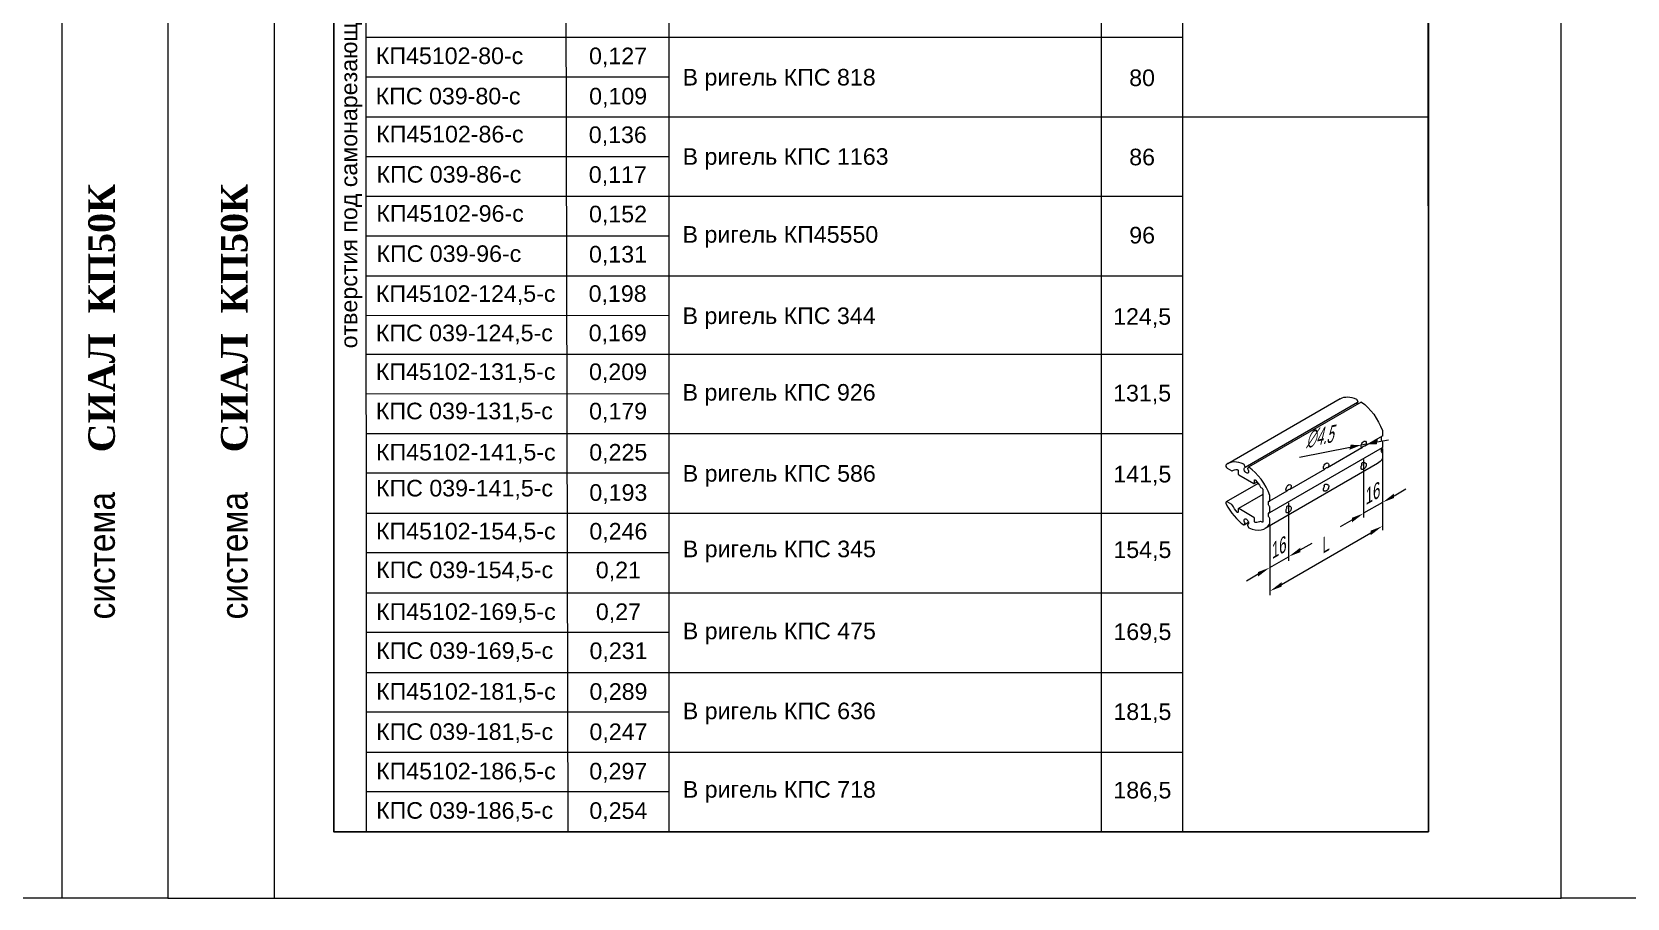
# Model space of a CAD drawing. Extents: x -37 to 4620, y -49 to 348.
# Drawn here: x 1029.5 to 1269.9, y 0 to 130.5 of the extents above; entities that cross this region are included whole.
import ezdxf
from ezdxf.enums import TextEntityAlignment as Align

# ---------------------------------------------------------------- set-up
doc = ezdxf.new("R2010")
doc.units = 0
doc.header["$LTSCALE"] = 5
for name, color, linetype, lineweight in [('4', 160, 'CONTINUOUS', 18), ('PV-8BE8', 7, 'CONTINUOUS', 15), ('Рамки', 1, 'CONTINUOUS', 15), ('Текстовый', 7, 'CONTINUOUS', 9)]:
    doc.layers.add(name, color=color, linetype=linetype, lineweight=lineweight)
doc.layers.add('Скрытые', color=14, linetype='CONTINUOUS', plot=False)
doc.styles.add('24', font='RUSS.SHX', dxfattribs={"width": 0.7, "height": 2.4})
doc.styles.add('3', font='RUSS.SHX', dxfattribs={"width": 0.7, "height": 3})
doc.styles.add('Каталожный', font='arial.ttf', dxfattribs={"height": 2.5})
doc.styles.add('Фирм', font='arial.ttf', dxfattribs={"height": 3.5})
doc.styles.add('Фирм5', font='timesbd.ttf', dxfattribs={"height": 4})

msp = doc.modelspace()

# ---------------------------------------------------------------- linework, layer by layer
at = {"layer": '4', "linetype": 'Continuous'}
for p, q in [((1034, 297), (1034, 0)), ((1066, 297), (1066, 0))]:
    msp.add_line(p, q, dxfattribs=at)
at = {"layer": '4', "extrusion": (0.707107, -0.408248, 0.57735)}
for p, q in [((1220.525, 66.428, 13.117), (1228.162, 67.915, 4.815)), ((1230.595, 68.389, 2.17), (1229.84, 68.242, 2.991)), ((1232.273, 68.716, 0.346), (1233.951, 69.042, -1.478)), ((1233.046, 67.703, -1.316), (1233.046, 58.982, -7.483)), ((1230.218, 66.07, 0.993), (1230.218, 57.349, -5.174)), ((1233.046, 66, -2.521), (1233.046, 55.417, -10.004)), ((1234.814, 60.615, -8.493), (1236.582, 61.636, -9.937)), ((1218.904, 59.538, 10.231), (1218.904, 50.817, 4.064)), ((1233.046, 59.595, -7.05), (1230.218, 57.962, -4.741)), ((1216.076, 56.202, 11.336), (1216.076, 45.619, 3.853)), ((1216.076, 56.202, 11.336), (1216.076, 49.184, 6.373)), ((1228.45, 56.941, -3.297), (1226.682, 55.92, -1.854)), ((1217.843, 47.252, 2.842), (1231.278, 55.009, -8.127)), ((1220.672, 52.45, 3.054), (1222.44, 53.471, 1.61)), ((1216.076, 49.797, 6.806), (1218.904, 51.43, 4.497)), ((1214.308, 48.776, 8.25), (1212.54, 47.755, 9.693))]:
    msp.add_line(p, q, dxfattribs=at)
for points in [[(673.27, -590.357, 843.496), (672.525, -590.731, 843.496), (674.019, -592.778, 843.496)], [(676.019, -595.831, 843.496), (675.274, -596.205, 843.496), (674.524, -593.783, 843.496)], [(670.196, -606.549, 843.496), (669.607, -607.138, 843.496), (668.134, -605.076, 843.496)], [(663.832, -600.185, 843.496), (663.243, -600.774, 843.496), (665.305, -602.247, 843.496)], [(663.573, -606.101, 843.496), (662.984, -606.69, 843.496), (665.046, -608.163, 843.496)], [(656.054, -592.407, 843.496), (655.465, -592.996, 843.496), (653.991, -590.934, 843.496)], [(649.69, -586.043, 843.496), (649.101, -586.632, 843.496), (651.163, -588.105, 843.496)], [(650.138, -592.666, 843.496), (649.549, -593.255, 843.496), (648.076, -591.193, 843.496)]]:
    msp.add_solid(points, dxfattribs=at)
at = {"layer": 'PV-8BE8', "extrusion": (-1.1e-15, 0.816497, 0.57735)}
for p, q in [((1226.698, 75.228, 0.001), (1209.728, 65.43, 0.001)), ((1229.31, 74.662, 0.001), (1212.339, 64.865, 0.001)), ((1229.85, 74.714, 0.001), (1212.88, 64.916, 0.001)), ((1229.179, 75.089, 0.001), (1229.318, 74.732, 0.001)), ((1233.046, 70.395, 0.001), (1233.046, 69.642, 0.001)), ((1233.02, 67.85, 0.001), (1216.05, 58.052, 0.001)), ((1229.966, 67.822, 0.001), (1224.76, 64.816, 0.001)), ((1233.02, 69.585, 0.001), (1230.417, 68.082, 0.001)), ((1232.869, 69.498, 0.001), (1232.869, 69.03, 0.001)), ((1232.869, 67.763, 0.001), (1232.869, 67.295, 0.001)), ((1233.046, 68.724, 0.001), (1233.046, 67.907, 0.001)), ((1212.347, 64.934, 0.001), (1212.209, 65.291, 0.001)), ((1232.323, 65.485, 0.001), (1215.353, 55.687, 0.001)), ((1233.046, 66.989, 0.001), (1233.046, 66.236, 0.001)), ((1209.66, 64.773, 0.001), (1210.339, 64.381, 0.001)), ((1211.303, 64.387, 0.001), (1211.303, 63.927, 0.001)), ((1211.391, 63.774, 0.001), (1213.689, 62.447, 0.001)), ((1212.871, 64.909, 0.001), (1212.733, 64.711, 0.001)), ((1214.155, 62.673, 0.001), (1213.752, 62.441, 0.001)), ((1213.777, 62.498, 0.001), (1213.777, 62.958, 0.001)), ((1224.31, 64.556, 0.001), (1219.104, 61.55, 0.001)), ((1214.315, 62.46, 0.001), (1209.509, 59.685, 0.001)), ((1215.015, 60.805, 0.001), (1211.329, 58.677, 0.001)), ((1214.741, 61.84, 0.001), (1214.927, 61.732, 0.001)), ((1215.015, 61.579, 0.001), (1215.015, 56.68, 0.001)), ((1218.653, 61.29, 0.001), (1216.05, 59.787, 0.001)), ((1216.076, 59.844, 0.001), (1216.076, 60.597, 0.001)), ((1210.339, 59.278, 0.001), (1209.66, 59.67, 0.001)), ((1211.303, 58.62, 0.001), (1211.303, 58.159, 0.001)), ((1213.689, 57.344, 0.001), (1211.391, 58.671, 0.001)), ((1215.899, 59.232, 0.001), (1215.899, 59.742, 0.001)), ((1215.899, 57.497, 0.001), (1215.899, 58.007, 0.001)), ((1216.076, 58.109, 0.001), (1216.076, 58.926, 0.001)), ((1212.866, 56.586, 0.001), (1212.2, 56.201, 0.001)), ((1212.209, 56.209, 0.001), (1212.347, 56.406, 0.001)), ((1212.733, 56.184, 0.001), (1212.871, 55.826, 0.001)), ((1212.807, 56.291, 0.001), (1212.741, 56.253, 0.001)), ((1213.777, 56.73, 0.001), (1213.777, 57.191, 0.001)), ((1214.927, 56.629, 0.001), (1214.741, 56.737, 0.001)), ((1216.076, 56.438, 0.001), (1216.076, 57.191, 0.001))]:
    msp.add_line(p, q, dxfattribs=at)
at = {"layer": 'PV-8BE8', "extrusion": (1.5e-15, 4e-16, -1)}
msp.add_ellipse((1229.511, 70.357, 0.001), major_axis=(-2.812, 4.871), ratio=0.5773503, start_param=0, end_param=0.6890987, dxfattribs=at)
at = {"layer": 'PV-8BE8', "extrusion": (1.3e-15, 5e-16, -1)}
msp.add_ellipse((1229.133, 75.085, 0.001), major_axis=(0.0375, -0.065), ratio=0.5773503, start_param=-2.452494, end_param=-1.3089969, dxfattribs=at)
at = {"layer": 'PV-8BE8'}
for centre, major_axis, start_param, end_param in [((1229.511, 74.235, 0.001), (-0.238, 0.411), 0.134531, 1.0284629), ((1232.958, 68.979, 0.001), (0.063, -0.108), -2.3561945, -0.7853982), ((1209.66, 65.02, 0.001), (-0.151, 0.262), 0.0859023, 2.3561945), ((1212.54, 60.559, 0.001), (-2.812, 4.871), -0.6890987, 0.0859023), ((1212.163, 65.287, 0.001), (-0.0375, 0.065), -1.8325957, -0.6890987), ((1212.301, 64.929, 0.001), (0.0375, -0.065), -0.1250096, 1.3089969), ((1212.917, 64.851, 0.001), (-0.0375, 0.065), -0.8816977, 0.2617994), ((1232.958, 67.244, 0.001), (0.063, -0.108), -2.3561945, -0.7853982), ((1210.339, 64.483, 0.001), (0.062, -0.108), -0.7853982, -0.0216117), ((1211.391, 63.876, 0.001), (0.063, -0.108), -2.3561945, -0.7853982), ((1212.779, 64.654, 0.001), (-0.0375, 0.065), 0.2617994, 1.6958059), ((1212.54, 60.559, 0.001), (-2.812, 4.871), -1.8748292, -0.8816977), ((1213.689, 62.549, 0.001), (0.062, -0.108), -0.7853982, 0.7853982), ((1214.741, 61.942, 0.001), (0.062, -0.108), -1.5491847, -0.7853982), ((1215.987, 60.648, 0.001), (-0.062, 0.108), -2.3561945, -1.8748292), ((1209.66, 59.423, 0.001), (-0.151, 0.262), -0.7853982, 1.484894), ((1212.54, 60.559, 0.001), (2.812, -4.871), -1.6566986, -0.8816977), ((1210.339, 59.176, 0.001), (-0.062, 0.108), -1.5491847, -0.7853982), ((1211.391, 58.569, 0.001), (-0.062, 0.108), -0.7853982, 0.7853982), ((1215.987, 59.895, 0.001), (0.062, -0.108), -0.7853982, 0.7853982), ((1215.987, 58.977, 0.001), (-0.063, 0.108), -2.3561945, -0.7853982), ((1215.987, 58.16, 0.001), (0.062, -0.108), -0.7853982, 0.7853982), ((1212.163, 56.266, 0.001), (0.0375, -0.065), -0.8816977, 0.2617994), ((1212.301, 56.463, 0.001), (0.0375, -0.065), 0.2617994, 1.6958059), ((1212.779, 56.188, 0.001), (-0.0375, 0.065), -0.1250096, 1.3089969), ((1212.917, 55.83, 0.001), (0.0375, -0.065), -1.8325957, -0.6890987), ((1212.54, 60.559, 0.001), (2.812, -4.871), -0.6890987, 0.3040329), ((1213.689, 57.242, 0.001), (-0.063, 0.108), -2.3561945, -0.7853982), ((1214.741, 56.634, 0.001), (-0.062, 0.108), -0.7853982, -0.0216117), ((1215.987, 57.242, 0.001), (-0.063, 0.108), -2.3561945, -0.7853982), ((1215.987, 56.489, 0.001), (0.062, -0.108), 0.3040329, 0.7853982)]:
    msp.add_ellipse(centre, major_axis=major_axis, ratio=0.5773503, start_param=start_param, end_param=end_param, dxfattribs=at)
at = {"layer": 'PV-8BE8', "extrusion": (1.5e-15, 3e-16, -1)}
msp.add_ellipse((1229.272, 74.727, 0.001), major_axis=(0.0375, -0.065), ratio=0.5773503, start_param=-1.3089969, end_param=0, dxfattribs=at)
at = {"layer": 'PV-8BE8', "extrusion": (1.4e-15, 4e-16, -1)}
msp.add_ellipse((1229.888, 74.649, 0.001), major_axis=(-0.0375, 0.065), ratio=0.5773503, start_param=0, end_param=0.8816977, dxfattribs=at)
at = {"layer": 'PV-8BE8', "extrusion": (1.3e-15, 3e-16, -1)}
for centre, major_axis, start_param, end_param in [((1229.511, 70.357, 0.001), (2.812, -4.871), -2.259895, -1.2667634), ((1230.218, 68.315, 0.001), (-0.281, -0.487), 0.0556705, 2.1166885), ((1224.561, 65.049, 0.001), (0.281, 0.487), -0.5458922, 1.5151258), ((1229.511, 70.357, 0.001), (2.812, -4.871), -0.3040329, 0), ((1214.927, 61.63, 0.001), (0.062, -0.108), -2.3561945, -0.7853982), ((1218.904, 61.783, 0.001), (-0.281, -0.487), 0.0556705, 2.1166885), ((1218.904, 61.783, 0.001), (0.281, 0.487), -0.5458922, 1.5151258), ((1215.987, 59.181, 0.001), (-0.062, 0.108), -2.3561945, -0.7853982), ((1213.866, 56.679, 0.001), (0.063, -0.108), 0.328489, 2.3561945), ((1215.987, 57.446, 0.001), (-0.062, 0.108), -2.3561945, -0.7853982)]:
    msp.add_ellipse(centre, major_axis=major_axis, ratio=0.5773503, start_param=start_param, end_param=end_param, dxfattribs=at)
at = {"layer": 'PV-8BE8', "extrusion": (1.3e-15, 4e-16, -1)}
msp.add_ellipse((1232.958, 70.446, 0.001), major_axis=(0.062, -0.108), ratio=0.5773503, start_param=-1.2667634, end_param=-0.7853982, dxfattribs=at)
at = {"layer": 'PV-8BE8', "extrusion": (1.1e-15, 4e-16, -1)}
msp.add_ellipse((1230.218, 68.315, 0.001), major_axis=(0.281, 0.487), ratio=0.5773503, start_param=-0.5458922, end_param=1.5151258, dxfattribs=at)
at = {"layer": 'PV-8BE8', "extrusion": (1.4e-15, 3e-16, -1)}
for centre, major_axis, start_param, end_param in [((1232.958, 68.775, 0.001), (0.062, -0.108), -2.3561945, -0.7853982), ((1232.958, 67.04, 0.001), (0.062, -0.108), -2.3561945, -0.7853982), ((1224.561, 61.783, 0.001), (-0.281, -0.487), -0.5458922, 1.5151258)]:
    msp.add_ellipse(centre, major_axis=major_axis, ratio=0.5773503, start_param=start_param, end_param=end_param, dxfattribs=at)
at = {"layer": 'PV-8BE8', "extrusion": (1.3e-15, 2e-16, -1)}
for centre, major_axis, start_param, end_param in [((1232.958, 69.693, 0.001), (0.062, -0.108), -0.7853982, 0), ((1212.54, 64.437, 0.001), (0.238, -0.411), -1.6958059, 3.2666022), ((1213.866, 62.907, 0.001), (-0.063, 0.108), -0.7853982, 1.2423074), ((1212.54, 60.559, 0.001), (2.188, -3.789), -1.8992853, -1.592408), ((1215.987, 57.956, 0.001), (-0.062, 0.108), -0.7853982, 0.7853982), ((1214.927, 56.731, 0.001), (0.062, -0.108), -0.7853982, 0.7853982)]:
    msp.add_ellipse(centre, major_axis=major_axis, ratio=0.5773503, start_param=start_param, end_param=end_param, dxfattribs=at)
at = {"layer": 'PV-8BE8', "extrusion": (1.2e-15, 3e-16, -1)}
for centre, major_axis, start_param, end_param in [((1232.958, 67.958, 0.001), (0.062, -0.108), -0.7853982, 0), ((1211.214, 64.438, 0.001), (-0.062, 0.108), 0.328489, 2.3561945), ((1218.904, 58.517, 0.001), (-0.281, -0.487), -0.5458922, 1.5151258)]:
    msp.add_ellipse(centre, major_axis=major_axis, ratio=0.5773503, start_param=start_param, end_param=end_param, dxfattribs=at)
at = {"layer": 'PV-8BE8', "extrusion": (1.1e-15, 5e-16, -1)}
msp.add_ellipse((1224.561, 65.049, 0.001), major_axis=(-0.281, -0.487), ratio=0.5773503, start_param=0.0556705, end_param=2.1166885, dxfattribs=at)
at = {"layer": 'PV-8BE8', "extrusion": (1.1e-15, 3e-16, -1)}
msp.add_ellipse((1230.218, 65.049, 0.001), major_axis=(-0.281, -0.487), ratio=0.5773503, start_param=-0.5458922, end_param=1.5151258, dxfattribs=at)
at = {"layer": 'PV-8BE8', "extrusion": (1.1e-15, 2e-16, -1)}
for centre, major_axis, start_param, end_param in [((1230.218, 65.049, 0.001), (0.281, 0.487), 0.0556705, 2.1166885), ((1232.958, 66.287, 0.001), (0.062, -0.108), -0.7853982, -0.3040329)]:
    msp.add_ellipse(centre, major_axis=major_axis, ratio=0.5773503, start_param=start_param, end_param=end_param, dxfattribs=at)
at = {"layer": 'PV-8BE8', "extrusion": (1.1e-15, 1e-16, -1)}
msp.add_ellipse((1212.54, 60.559, 0.001), major_axis=(-2.187, 3.789), ratio=0.5773503, start_param=0.0216117, end_param=0.328489, dxfattribs=at)
at = {"layer": 'PV-8BE8', "extrusion": (1e-15, 2e-16, -1)}
for centre in [(1224.561, 61.783, 0.001), (1218.904, 58.517, 0.001)]:
    msp.add_ellipse(centre, major_axis=(0.281, 0.487), ratio=0.5773503, start_param=0.0556705, end_param=2.1166885, dxfattribs=at)
at = {"layer": 'PV-8BE8', "extrusion": (1.1e-15, 0, -1)}
msp.add_ellipse((1212.54, 60.559, 0.001), major_axis=(-2.187, 3.789), ratio=0.5773503, start_param=-1.8992853, end_param=-1.592408, dxfattribs=at)
at = {"layer": 'PV-8BE8', "extrusion": (1.2e-15, 2e-16, -1)}
for centre, major_axis, start_param, end_param in [((1211.214, 58.21, 0.001), (0.063, -0.108), -0.7853982, 1.2423074), ((1212.54, 56.68, 0.001), (-0.238, 0.411), -1.6958059, 3.2666022)]:
    msp.add_ellipse(centre, major_axis=major_axis, ratio=0.5773503, start_param=start_param, end_param=end_param, dxfattribs=at)
at = {"layer": 'PV-8BE8', "extrusion": (1.4e-15, 2e-16, -1)}
msp.add_ellipse((1215.987, 59.691, 0.001), major_axis=(-0.062, 0.108), ratio=0.5773503, start_param=-0.7853982, end_param=0.7853982, dxfattribs=at)
at = {"layer": 'PV-8BE8', "extrusion": (1.2e-15, 5e-16, -1)}
msp.add_ellipse((1212.54, 60.559, 0.001), major_axis=(2.188, -3.789), ratio=0.5773503, start_param=0.0216117, end_param=0.328489, dxfattribs=at)
at = {"layer": 'PV-8BE8'}
for points, knots in [([(1229.947, 67.853, 0.001), (1229.953, 67.85, 0.001), (1229.958, 67.846, 0.001), (1229.964, 67.84, 0.001), (1229.967, 67.837, 0.001), (1229.971, 67.83, 0.001), (1229.97, 67.826, 0.001), (1229.966, 67.82, 0.001), (1229.96, 67.819, 0.001), (1229.943, 67.824, 0.001), (1229.933, 67.83, 0.001), (1229.921, 67.838, 0.001)], [0, 0, 0, 0, 0.0202607, 0.0202607, 0.0405214, 0.0405214, 0.0810428, 0.0810428, 0.14063777, 0.14063777, 0.20023274, 0.20023274, 0.20023274, 0.20023274]), ([(1230.312, 68.063, 0.001), (1230.307, 68.066, 0.001), (1230.301, 68.068, 0.001), (1230.289, 68.07, 0.001), (1230.282, 68.07, 0.001), (1230.262, 68.068, 0.001), (1230.247, 68.063, 0.001), (1230.215, 68.05, 0.001), (1230.194, 68.038, 0.001), (1230.134, 68.002, 0.001), (1230.089, 67.972, 0.001), (1230.017, 67.931, 0.001), (1229.977, 67.912, 0.001), (1229.943, 67.893, 0.001), (1229.933, 67.887, 0.001), (1229.927, 67.878, 0.001), (1229.926, 67.874, 0.001), (1229.93, 67.867, 0.001), (1229.932, 67.864, 0.001), (1229.938, 67.859, 0.001), (1229.942, 67.856, 0.001), (1229.947, 67.853, 0.001)], [0, 0, 0, 0, 0.01677224, 0.01677224, 0.03354448, 0.03354448, 0.06708895, 0.06708895, 0.11663481, 0.11663481, 0.23851139, 0.23851139, 0.36038797, 0.36038797, 0.40993383, 0.40993383, 0.44347831, 0.44347831, 0.46025054, 0.46025054, 0.47702278, 0.47702278, 0.47702278, 0.47702278]), ([(1230.123, 68.707, 0.001), (1230.126, 68.709, 0.001), (1230.128, 68.711, 0.001), (1230.159, 68.738, 0.001), (1230.189, 68.759, 0.001), (1230.245, 68.791, 0.001), (1230.276, 68.805, 0.001), (1230.308, 68.815, 0.001), (1230.31, 68.815, 0.001), (1230.312, 68.816, 0.001)], [0.95634986, 0.95634986, 0.95634986, 0.95634986, 0.96341616, 0.96341616, 1.05809653, 1.05809653, 1.1527769, 1.1527769, 1.15984321, 1.15984321, 1.15984321, 1.15984321]), ([(1230.514, 68.18, 0.001), (1230.502, 68.159, 0.001), (1230.486, 68.137, 0.001), (1230.447, 68.101, 0.001), (1230.425, 68.086, 0.001), (1230.388, 68.067, 0.001), (1230.372, 68.061, 0.001), (1230.347, 68.057, 0.001), (1230.339, 68.057, 0.001), (1230.324, 68.058, 0.001), (1230.318, 68.06, 0.001), (1230.312, 68.063, 0.001)], [-0.20023274, -0.20023274, -0.20023274, -0.20023274, -0.14063777, -0.14063777, -0.0810428, -0.0810428, -0.0405214, -0.0405214, -0.0202607, -0.0202607, 0, 0, 0, 0]), ([(1224.467, 65.441, 0.001), (1224.469, 65.443, 0.001), (1224.471, 65.445, 0.001), (1224.502, 65.472, 0.001), (1224.532, 65.493, 0.001), (1224.588, 65.525, 0.001), (1224.619, 65.539, 0.001), (1224.651, 65.549, 0.001), (1224.653, 65.549, 0.001), (1224.655, 65.55, 0.001)], [0.95634986, 0.95634986, 0.95634986, 0.95634986, 0.96341616, 0.96341616, 1.05809653, 1.05809653, 1.1527769, 1.1527769, 1.15984321, 1.15984321, 1.15984321, 1.15984321]), ([(1224.857, 64.914, 0.001), (1224.846, 64.893, 0.001), (1224.829, 64.871, 0.001), (1224.791, 64.835, 0.001), (1224.768, 64.82, 0.001), (1224.732, 64.801, 0.001), (1224.715, 64.795, 0.001), (1224.69, 64.791, 0.001), (1224.682, 64.791, 0.001), (1224.668, 64.792, 0.001), (1224.661, 64.794, 0.001), (1224.655, 64.797, 0.001)], [-0.20023274, -0.20023274, -0.20023274, -0.20023274, -0.14063777, -0.14063777, -0.0810428, -0.0810428, -0.0405214, -0.0405214, -0.0202607, -0.0202607, 0, 0, 0, 0]), ([(1229.921, 65.184, 0.001), (1229.933, 65.206, 0.001), (1229.943, 65.231, 0.001), (1229.96, 65.28, 0.001), (1229.966, 65.305, 0.001), (1229.97, 65.342, 0.001), (1229.971, 65.358, 0.001), (1229.967, 65.378, 0.001), (1229.964, 65.384, 0.001), (1229.958, 65.395, 0.001), (1229.953, 65.4, 0.001), (1229.947, 65.404, 0.001)], [0.16821928, 0.16821928, 0.16821928, 0.16821928, 0.22781425, 0.22781425, 0.28740922, 0.28740922, 0.32793062, 0.32793062, 0.34819132, 0.34819132, 0.36845202, 0.36845202, 0.36845202, 0.36845202]), ([(1229.947, 65.404, 0.001), (1229.942, 65.406, 0.001), (1229.938, 65.41, 0.001), (1229.932, 65.419, 0.001), (1229.93, 65.424, 0.001), (1229.926, 65.441, 0.001), (1229.927, 65.453, 0.001), (1229.933, 65.481, 0.001), (1229.943, 65.5, 0.001), (1229.977, 65.55, 0.001), (1230.017, 65.583, 0.001), (1230.089, 65.625, 0.001), (1230.134, 65.64, 0.001), (1230.194, 65.644, 0.001), (1230.215, 65.643, 0.001), (1230.247, 65.638, 0.001), (1230.262, 65.634, 0.001), (1230.282, 65.628, 0.001), (1230.289, 65.625, 0.001), (1230.301, 65.62, 0.001), (1230.307, 65.617, 0.001), (1230.312, 65.614, 0.001)], [0, 0, 0, 0, 0.01677224, 0.01677224, 0.03354448, 0.03354448, 0.06708895, 0.06708895, 0.11663481, 0.11663481, 0.23851139, 0.23851139, 0.36038797, 0.36038797, 0.40993383, 0.40993383, 0.44347831, 0.44347831, 0.46025054, 0.46025054, 0.47702278, 0.47702278, 0.47702278, 0.47702278]), ([(1230.312, 65.614, 0.001), (1230.318, 65.611, 0.001), (1230.324, 65.607, 0.001), (1230.339, 65.601, 0.001), (1230.347, 65.598, 0.001), (1230.372, 65.589, 0.001), (1230.388, 65.583, 0.001), (1230.425, 65.57, 0.001), (1230.447, 65.562, 0.001), (1230.486, 65.544, 0.001), (1230.502, 65.535, 0.001), (1230.514, 65.527, 0.001)], [0.36845202, 0.36845202, 0.36845202, 0.36845202, 0.38871272, 0.38871272, 0.40897342, 0.40897342, 0.44949482, 0.44949482, 0.50908979, 0.50908979, 0.56868476, 0.56868476, 0.56868476, 0.56868476]), ([(1224.29, 64.587, 0.001), (1224.296, 64.584, 0.001), (1224.301, 64.58, 0.001), (1224.308, 64.574, 0.001), (1224.31, 64.571, 0.001), (1224.314, 64.564, 0.001), (1224.313, 64.56, 0.001), (1224.309, 64.554, 0.001), (1224.303, 64.553, 0.001), (1224.287, 64.558, 0.001), (1224.276, 64.564, 0.001), (1224.264, 64.572, 0.001)], [0, 0, 0, 0, 0.0202607, 0.0202607, 0.0405214, 0.0405214, 0.0810428, 0.0810428, 0.14063777, 0.14063777, 0.20023274, 0.20023274, 0.20023274, 0.20023274]), ([(1224.655, 64.797, 0.001), (1224.65, 64.8, 0.001), (1224.644, 64.802, 0.001), (1224.632, 64.804, 0.001), (1224.625, 64.804, 0.001), (1224.605, 64.802, 0.001), (1224.59, 64.797, 0.001), (1224.558, 64.784, 0.001), (1224.537, 64.772, 0.001), (1224.477, 64.736, 0.001), (1224.432, 64.706, 0.001), (1224.36, 64.665, 0.001), (1224.32, 64.646, 0.001), (1224.286, 64.627, 0.001), (1224.277, 64.621, 0.001), (1224.27, 64.612, 0.001), (1224.269, 64.608, 0.001), (1224.273, 64.601, 0.001), (1224.275, 64.598, 0.001), (1224.281, 64.593, 0.001), (1224.285, 64.59, 0.001), (1224.29, 64.587, 0.001)], [0, 0, 0, 0, 0.01677224, 0.01677224, 0.03354448, 0.03354448, 0.06708895, 0.06708895, 0.11663481, 0.11663481, 0.23851139, 0.23851139, 0.36038797, 0.36038797, 0.40993383, 0.40993383, 0.44347831, 0.44347831, 0.46025054, 0.46025054, 0.47702278, 0.47702278, 0.47702278, 0.47702278]), ([(1230.312, 64.658, 0.001), (1230.31, 64.656, 0.001), (1230.308, 64.654, 0.001), (1230.276, 64.628, 0.001), (1230.245, 64.607, 0.001), (1230.189, 64.575, 0.001), (1230.159, 64.56, 0.001), (1230.128, 64.55, 0.001), (1230.126, 64.549, 0.001), (1230.123, 64.549, 0.001)], [0.95634986, 0.95634986, 0.95634986, 0.95634986, 0.96341616, 0.96341616, 1.05809653, 1.05809653, 1.1527769, 1.1527769, 1.15984321, 1.15984321, 1.15984321, 1.15984321]), ([(1218.633, 61.321, 0.001), (1218.639, 61.318, 0.001), (1218.644, 61.314, 0.001), (1218.651, 61.308, 0.001), (1218.653, 61.305, 0.001), (1218.657, 61.298, 0.001), (1218.657, 61.294, 0.001), (1218.652, 61.288, 0.001), (1218.646, 61.287, 0.001), (1218.63, 61.292, 0.001), (1218.619, 61.298, 0.001), (1218.608, 61.306, 0.001)], [0, 0, 0, 0, 0.0202607, 0.0202607, 0.0405214, 0.0405214, 0.0810428, 0.0810428, 0.14063777, 0.14063777, 0.20023274, 0.20023274, 0.20023274, 0.20023274]), ([(1218.998, 61.531, 0.001), (1218.993, 61.534, 0.001), (1218.987, 61.536, 0.001), (1218.975, 61.538, 0.001), (1218.968, 61.538, 0.001), (1218.948, 61.536, 0.001), (1218.933, 61.531, 0.001), (1218.901, 61.518, 0.001), (1218.88, 61.506, 0.001), (1218.82, 61.47, 0.001), (1218.775, 61.44, 0.001), (1218.703, 61.399, 0.001), (1218.663, 61.38, 0.001), (1218.629, 61.361, 0.001), (1218.62, 61.355, 0.001), (1218.613, 61.346, 0.001), (1218.612, 61.342, 0.001), (1218.616, 61.335, 0.001), (1218.618, 61.332, 0.001), (1218.624, 61.327, 0.001), (1218.628, 61.324, 0.001), (1218.633, 61.321, 0.001)], [0, 0, 0, 0, 0.01677224, 0.01677224, 0.03354448, 0.03354448, 0.06708895, 0.06708895, 0.11663481, 0.11663481, 0.23851139, 0.23851139, 0.36038797, 0.36038797, 0.40993383, 0.40993383, 0.44347831, 0.44347831, 0.46025054, 0.46025054, 0.47702278, 0.47702278, 0.47702278, 0.47702278]), ([(1218.81, 62.175, 0.001), (1218.812, 62.177, 0.001), (1218.814, 62.179, 0.001), (1218.846, 62.206, 0.001), (1218.875, 62.227, 0.001), (1218.931, 62.259, 0.001), (1218.962, 62.273, 0.001), (1218.994, 62.283, 0.001), (1218.996, 62.283, 0.001), (1218.998, 62.284, 0.001)], [0.95634986, 0.95634986, 0.95634986, 0.95634986, 0.96341616, 0.96341616, 1.05809653, 1.05809653, 1.1527769, 1.1527769, 1.15984321, 1.15984321, 1.15984321, 1.15984321]), ([(1219.2, 61.648, 0.001), (1219.189, 61.627, 0.001), (1219.172, 61.605, 0.001), (1219.134, 61.569, 0.001), (1219.112, 61.554, 0.001), (1219.075, 61.535, 0.001), (1219.058, 61.529, 0.001), (1219.033, 61.525, 0.001), (1219.026, 61.525, 0.001), (1219.011, 61.526, 0.001), (1219.004, 61.528, 0.001), (1218.998, 61.531, 0.001)], [-0.20023274, -0.20023274, -0.20023274, -0.20023274, -0.14063777, -0.14063777, -0.0810428, -0.0810428, -0.0405214, -0.0405214, -0.0202607, -0.0202607, 0, 0, 0, 0]), ([(1224.264, 61.919, 0.001), (1224.276, 61.94, 0.001), (1224.287, 61.965, 0.001), (1224.303, 62.014, 0.001), (1224.309, 62.039, 0.001), (1224.313, 62.076, 0.001), (1224.314, 62.092, 0.001), (1224.31, 62.112, 0.001), (1224.308, 62.118, 0.001), (1224.301, 62.129, 0.001), (1224.296, 62.134, 0.001), (1224.29, 62.138, 0.001)], [0.16821928, 0.16821928, 0.16821928, 0.16821928, 0.22781425, 0.22781425, 0.28740922, 0.28740922, 0.32793062, 0.32793062, 0.34819132, 0.34819132, 0.36845202, 0.36845202, 0.36845202, 0.36845202]), ([(1224.29, 62.138, 0.001), (1224.285, 62.14, 0.001), (1224.281, 62.144, 0.001), (1224.275, 62.153, 0.001), (1224.273, 62.158, 0.001), (1224.269, 62.175, 0.001), (1224.27, 62.187, 0.001), (1224.277, 62.215, 0.001), (1224.286, 62.234, 0.001), (1224.32, 62.284, 0.001), (1224.36, 62.317, 0.001), (1224.432, 62.359, 0.001), (1224.477, 62.374, 0.001), (1224.537, 62.378, 0.001), (1224.558, 62.377, 0.001), (1224.59, 62.372, 0.001), (1224.605, 62.368, 0.001), (1224.625, 62.362, 0.001), (1224.632, 62.359, 0.001), (1224.644, 62.354, 0.001), (1224.65, 62.351, 0.001), (1224.655, 62.348, 0.001)], [0, 0, 0, 0, 0.01677224, 0.01677224, 0.03354448, 0.03354448, 0.06708895, 0.06708895, 0.11663481, 0.11663481, 0.23851139, 0.23851139, 0.36038797, 0.36038797, 0.40993383, 0.40993383, 0.44347831, 0.44347831, 0.46025054, 0.46025054, 0.47702278, 0.47702278, 0.47702278, 0.47702278]), ([(1224.655, 61.392, 0.001), (1224.653, 61.39, 0.001), (1224.651, 61.388, 0.001), (1224.619, 61.362, 0.001), (1224.588, 61.341, 0.001), (1224.532, 61.309, 0.001), (1224.502, 61.294, 0.001), (1224.471, 61.284, 0.001), (1224.469, 61.283, 0.001), (1224.467, 61.283, 0.001)], [0.95634986, 0.95634986, 0.95634986, 0.95634986, 0.96341616, 0.96341616, 1.05809653, 1.05809653, 1.1527769, 1.1527769, 1.15984321, 1.15984321, 1.15984321, 1.15984321]), ([(1224.655, 62.348, 0.001), (1224.661, 62.345, 0.001), (1224.668, 62.341, 0.001), (1224.682, 62.335, 0.001), (1224.69, 62.332, 0.001), (1224.715, 62.323, 0.001), (1224.732, 62.317, 0.001), (1224.768, 62.304, 0.001), (1224.791, 62.296, 0.001), (1224.829, 62.278, 0.001), (1224.846, 62.269, 0.001), (1224.857, 62.261, 0.001)], [0.36845202, 0.36845202, 0.36845202, 0.36845202, 0.38871272, 0.38871272, 0.40897342, 0.40897342, 0.44949482, 0.44949482, 0.50908979, 0.50908979, 0.56868476, 0.56868476, 0.56868476, 0.56868476]), ([(1218.608, 58.653, 0.001), (1218.619, 58.674, 0.001), (1218.63, 58.699, 0.001), (1218.646, 58.748, 0.001), (1218.652, 58.773, 0.001), (1218.657, 58.81, 0.001), (1218.657, 58.826, 0.001), (1218.653, 58.846, 0.001), (1218.651, 58.852, 0.001), (1218.644, 58.863, 0.001), (1218.639, 58.868, 0.001), (1218.633, 58.872, 0.001)], [0.16821928, 0.16821928, 0.16821928, 0.16821928, 0.22781425, 0.22781425, 0.28740922, 0.28740922, 0.32793062, 0.32793062, 0.34819132, 0.34819132, 0.36845202, 0.36845202, 0.36845202, 0.36845202]), ([(1218.633, 58.872, 0.001), (1218.628, 58.874, 0.001), (1218.624, 58.878, 0.001), (1218.618, 58.887, 0.001), (1218.616, 58.892, 0.001), (1218.612, 58.909, 0.001), (1218.613, 58.921, 0.001), (1218.62, 58.949, 0.001), (1218.629, 58.968, 0.001), (1218.663, 59.018, 0.001), (1218.703, 59.051, 0.001), (1218.775, 59.093, 0.001), (1218.82, 59.108, 0.001), (1218.88, 59.112, 0.001), (1218.901, 59.111, 0.001), (1218.933, 59.106, 0.001), (1218.948, 59.102, 0.001), (1218.968, 59.096, 0.001), (1218.975, 59.093, 0.001), (1218.987, 59.088, 0.001), (1218.993, 59.085, 0.001), (1218.998, 59.082, 0.001)], [0, 0, 0, 0, 0.01677224, 0.01677224, 0.03354448, 0.03354448, 0.06708895, 0.06708895, 0.11663481, 0.11663481, 0.23851139, 0.23851139, 0.36038797, 0.36038797, 0.40993383, 0.40993383, 0.44347831, 0.44347831, 0.46025054, 0.46025054, 0.47702278, 0.47702278, 0.47702278, 0.47702278]), ([(1218.998, 58.126, 0.001), (1218.996, 58.124, 0.001), (1218.994, 58.122, 0.001), (1218.962, 58.096, 0.001), (1218.931, 58.075, 0.001), (1218.875, 58.043, 0.001), (1218.846, 58.028, 0.001), (1218.814, 58.018, 0.001), (1218.812, 58.017, 0.001), (1218.81, 58.017, 0.001)], [0.95634986, 0.95634986, 0.95634986, 0.95634986, 0.96341616, 0.96341616, 1.05809653, 1.05809653, 1.1527769, 1.1527769, 1.15984321, 1.15984321, 1.15984321, 1.15984321]), ([(1218.998, 59.082, 0.001), (1219.004, 59.079, 0.001), (1219.011, 59.075, 0.001), (1219.026, 59.069, 0.001), (1219.033, 59.066, 0.001), (1219.058, 59.057, 0.001), (1219.075, 59.051, 0.001), (1219.112, 59.038, 0.001), (1219.134, 59.03, 0.001), (1219.172, 59.012, 0.001), (1219.189, 59.003, 0.001), (1219.2, 58.995, 0.001)], [0.36845202, 0.36845202, 0.36845202, 0.36845202, 0.38871272, 0.38871272, 0.40897342, 0.40897342, 0.44949482, 0.44949482, 0.50908979, 0.50908979, 0.56868476, 0.56868476, 0.56868476, 0.56868476])]:
    msp.add_open_spline(points, degree=3, knots=knots, dxfattribs=at)
at = {"layer": 'Рамки', "linetype": 'Continuous'}
for p, q in [((1079.825, 212.662), (1079.882, 10)), ((1109.76, 212.663), (1110.264, 10)), ((1125.521, 212.664), (1125.512, 10)), ((1190.666, 212.666), (1190.662, 10)), ((1202.92, 212.666), (1202.92, 10)), ((1239.831, 212.167), (1240, 10)), ((1079.865, 129.667, 0.001), (1202.92, 129.687, 0.001)), ((1079.892, 123.737, 0.001), (1125.546, 123.726, 0.001)), ((1079.83, 117.666, -0.01), (1239.871, 117.668, 0.001)), ((1079.892, 111.729, -0.007), (1125.546, 111.719, -0.007)), ((1079.887, 105.715, 0.001), (1202.92, 105.734, 0.001)), ((1079.888, 99.785), (1125.543, 99.774)), ((1079.862, 93.718), (1202.92, 93.717)), ((1079.888, 87.787), (1125.542, 87.777)), ((1079.862, 81.922), (1202.92, 81.921)), ((1079.888, 75.992), (1125.542, 75.981)), ((1079.826, 69.99, -0.015), (1202.92, 69.97, 0)), ((1079.916, 64.061), (1125.57, 64.051)), ((1079.902, 57.994), (1202.92, 57.993)), ((1079.902, 52.064), (1125.556, 52.053)), ((1079.902, 45.995), (1202.92, 45.994)), ((1079.901, 40.065), (1125.556, 40.055)), ((1079.902, 33.995), (1202.92, 33.994)), ((1079.901, 28.065), (1125.556, 28.055)), ((1079.901, 21.998), (1202.92, 21.997)), ((1079.901, 16.068), (1125.556, 16.057)), ((1075, 10), (1240, 10))]:
    msp.add_line(p, q, dxfattribs=at)
for points in [[(840, 297), (1050, 297), (1050, 0), (840, 0)], [(1260, 297), (1050, 297), (1050, 0), (1260, 0)], [(1260, 297), (1470, 297), (1470, 0), (1260, 0)]]:
    msp.add_lwpolyline(points, close=True, dxfattribs=at)
at = {"layer": 'Скрытые', "linetype": 'Continuous'}
msp.add_lwpolyline([(1240, 10), (1240, 287), (1075, 287), (1075, 10)], close=True, dxfattribs=at)

# ---------------------------------------------------------------- texts
at = {"layer": '4', "extrusion": (0.707107, -0.408248, 0.57735), "attachment_point": 5}
for s, insert, char_height, text_direction, style in [('\\A1;∅4.5', (1223.912, 69.545, 11.173), 3, (0.671215, 0.130699, -0.729649), '24'), ('\\A1;16', (1231.632, 61.024, -4.308), 3, (0.707107, 0.408248, -0.57735), '24'), ('\\A1;{\\H0.8x;16}', (1217.49, 52.859, 7.239), 3.75, (0.707107, 0.408248, -0.57735), '3'), ('\\A1;L', (1224.561, 53.376, -1.055), 3, (0.707107, 0.408248, -0.57735), '24')]:
    msp.add_mtext(s, dxfattribs=dict(at, insert=insert, char_height=char_height, text_direction=text_direction, style=style))
at = {"layer": 'Текстовый', "style": 'Фирм5'}
for p in [(1042, 87.369), (1062, 87.369)]:
    msp.add_text('СИАЛ  КП50К', height=4, rotation=90, dxfattribs=at).set_placement(p, align=Align.CENTER)
at = {"layer": 'Текстовый', "style": 'Фирм', "width": 0.9}
for p in [(1042, 51.576), (1062, 51.576)]:
    msp.add_text(' система ', height=4, rotation=90, dxfattribs=at).set_placement(p, align=Align.CENTER)
at = {"layer": 'Текстовый', "color": 1, "linetype": 'Continuous', "insert": (1076.03, 82.809), "char_height": 2.5, "width": 69.30748, "attachment_point": 1, "rotation": 90, "style": 'Каталожный'}
msp.add_mtext('\\pxql;отверстия под самонарезающие винты', dxfattribs=at)
at = {"layer": 'Текстовый', "color": 1, "linetype": 'Continuous', "char_height": 2.5, "attachment_point": 1, "style": 'Каталожный'}
for s, insert, width in [('\\pxql;КП45102-80-с', (1081.344, 128.137, 0.001), 25.49315), ('\\pxqc;0,127', (1110.127, 128.117, 0.001), 15.42599), ('\\pxql;В ригель КПC 818', (1127.571, 124.908, 0.001), 52.99312), ('\\pxqc;80', (1190.692, 124.822, 0.001), 12.26033), ('\\pxql;КПС 039-80-с', (1081.318, 122.069, 0.001), 25.49315), ('\\pxqc;0,109', (1110.141, 122.055, 0.001), 15.42599), ('\\pxql;КП45102-86-с', (1081.393, 116.334, -0.007), 24.60508), ('\\pxqc;0,136', (1110.094, 116.246, -0.009), 15.42599), ('\\pxql;В ригель КПC 1163', (1127.573, 112.96, 0.001), 52.99312), ('\\pxqc;86', (1190.694, 112.886, 0.004), 12.26033), ('\\pxql;КПС 039-86-с', (1081.438, 110.274, -0.007), 24.60508), ('\\pxqc;0,117', (1110.095, 110.243, -0.001), 15.42599), ('\\pxql;КП45102-96-с', (1081.422, 104.39), 24.60508), ('\\pxqc;0,152', (1110.124, 104.299), 15.42599), ('\\pxql;В ригель КП45550', (1127.567, 101.225), 52.99312), ('\\pxqc;96', (1190.703, 101.116), 12.26033), ('\\pxql;КПС 039-96-с', (1081.436, 98.33), 24.60508), ('\\pxqc;0,131', (1110.122, 98.242), 15.42599), ('\\pxql;КП45102-124,5-с', (1081.342, 92.312), 27.28642), ('\\pxqc;0,198', (1110.029, 92.312), 15.5044), ('\\pxql;В ригель КПC 344', (1127.566, 88.974), 52.99312), ('\\pxqc;124,5', (1190.702, 88.864), 12.26033), ('\\pxql;КПС 039-124,5-с', (1081.341, 86.385), 27.28642), ('\\pxqc;0,169', (1110.042, 86.385), 15.5044), ('\\pxql;КП45102-131,5-с', (1081.341, 80.559), 26.33706), ('\\pxqc;0,209', (1110.124, 80.539), 15.42599), ('\\pxql;В ригель КПC 926', (1127.566, 77.436), 52.99312), ('\\pxqc;131,5', (1190.701, 77.325), 12.26033), ('\\pxql;КПС 039-131,5-с', (1081.339, 74.628), 28.81799), ('\\pxqc;0,179', (1110.138, 74.602), 15.42599), ('\\pxql;КП45102-141,5-с', (1081.367, 68.425), 27.3127), ('\\pxqc;0,225', (1110.157, 68.404), 15.42599), ('\\pxql;В ригель КПC 586', (1127.591, 65.227), 52.99312), ('\\pxqc;141,5', (1190.727, 65.115), 12.26033), ('\\pxql;КПС 039-141,5-с', (1081.367, 63.003), 29.5319), ('\\pxqc;0,193', (1110.171, 62.343), 15.42599), ('\\pxql;КП45102-154,5-с', (1081.367, 56.532), 25.49315), ('\\pxqc;0,246', (1110.18, 56.51), 15.42599), ('\\pxql;В ригель КПC 345', (1127.604, 53.845), 52.99312), ('\\pxqc;154,5', (1190.74, 53.731), 12.26033), ('\\pxql;КПС 039-154,5-с', (1081.381, 50.694), 27.60418), ('\\pxqc;0,21', (1110.179, 50.672), 15.42599), ('\\pxql;КП45102-169,5-с', (1081.381, 44.411), 26.72953), ('\\pxqc;0,27', (1110.186, 44.391), 15.42599), ('\\pxql;В ригель КПC 475', (1127.603, 41.491), 52.99312), ('\\pxqc;169,5', (1190.74, 41.38), 12.26033), ('\\pxql;КПС 039-169,5-с', (1081.395, 38.527), 26.72953), ('\\pxqc;0,231', (1110.2, 38.507), 15.42599), ('\\pxql;КП45102-181,5-с', (1081.38, 32.384), 26.85962), ('\\pxqc;0,289', (1110.193, 32.364), 15.42599), ('\\pxql;В ригель КПC 636', (1127.602, 29.444), 52.99312), ('\\pxqc;181,5', (1190.739, 29.332), 12.26033), ('\\pxql;КПС 039-181,5-с', (1081.38, 26.324), 26.85962), ('\\pxqc;0,247', (1110.193, 26.304), 15.42599), ('\\pxql;КП45102-186,5-с', (1081.38, 20.387), 26.51132), ('\\pxqc;0,297', (1110.164, 20.367), 15.42599), ('\\pxql;В ригель КПC 718', (1127.602, 17.623), 52.99312), ('\\pxqc;186,5', (1190.738, 17.511), 12.26033), ('\\pxql;КПС 039-186,5-с', (1081.38, 14.451), 26.51132), ('\\pxqc;0,254', (1110.177, 14.431), 15.42599)]:
    msp.add_mtext(s, dxfattribs=dict(at, insert=insert, width=width))

doc.saveas('drawing.dxf')
